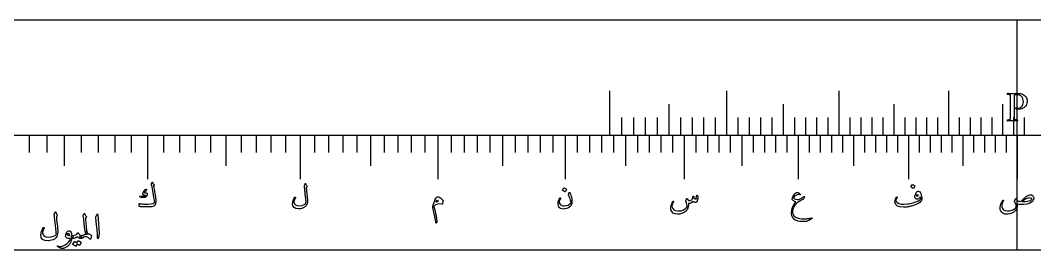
# Model space of a CAD drawing. Header units: millimetres. Extents: x -230 to 230, y -13 to 13.
# Drawn here: x -113.1 to 2, y -13 to 13 of the extents above; entities that cross this region are included whole.
import ezdxf

# ---------------------------------------------------------------- set-up
doc = ezdxf.new("R2010")
doc.units = ezdxf.units.MM
for name, color, linetype in [('CUT_OUTER', 1, 'Continuous'), ('ENGRAVE', 7, 'Continuous'), ('ENGRAVE_FINE', 8, 'Continuous'), ('TEXT', 5, 'Continuous')]:
    doc.layers.add(name, color=color, linetype=linetype)

msp = doc.modelspace()

# ---------------------------------------------------------------- linework, layer by layer
at = {"layer": 'CUT_OUTER'}
msp.add_lwpolyline([(-230, -13), (230, -13), (230, 13), (-230, 13)], close=True, dxfattribs=at)
at = {"layer": 'ENGRAVE'}
for points in [[(0, -13), (0, 13)], [(-46.2091, 0), (-46.2091, 5)], [(-32.9322, 0), (-32.9322, 5)], [(-20.1871, 0), (-20.1871, 5)], [(-7.7575, 0), (-7.7575, 5)], [(-39.4894, 0), (-39.4894, 3.5)], [(-26.5073, 0), (-26.5073, 3.5)], [(-13.9455, 0), (-13.9455, 3.5)], [(-1.5992, 0), (-1.5992, 3.5)], [(-215, 0), (215, 0)], [(-108.1625, 0), (-108.1625, -3.5)], [(-98.7014, 0), (-98.7014, -5)], [(-89.8015, 0), (-89.8015, -3.5)], [(-81.3834, 0), (-81.3834, -5)], [(-73.3792, 0), (-73.3792, -3.5)], [(-65.7308, 0), (-65.7308, -5)], [(-58.3876, 0), (-58.3876, -3.5)], [(-51.3053, 0), (-51.3053, -5)], [(-44.4446, 0), (-44.4446, -3.5)], [(-37.7702, 0), (-37.7702, -5)], [(-31.2501, 0), (-31.2501, -3.5)], [(-24.8551, 0), (-24.8551, -5)], [(-18.5578, 0), (-18.5578, -3.5)], [(-12.3324, 0), (-12.3324, -5)], [(-6.1545, 0), (-6.1545, -3.5)], [(0, 0), (0, -5)]]:
    msp.add_lwpolyline(points, dxfattribs=at)
at = {"layer": 'ENGRAVE_FINE'}
for points in [[(-44.8506, 0), (-44.8506, 2)], [(-43.4997, 0), (-43.4997, 2)], [(-42.156, 0), (-42.156, 2)], [(-40.8194, 0), (-40.8194, 2)], [(-38.166, 0), (-38.166, 2)], [(-36.8488, 0), (-36.8488, 2)], [(-35.5375, 0), (-35.5375, 2)], [(-34.2321, 0), (-34.2321, 2)], [(-31.6375, 0), (-31.6375, 2)], [(-30.3479, 0), (-30.3479, 2)], [(-29.0632, 0), (-29.0632, 2)], [(-27.7831, 0), (-27.7831, 2)], [(-25.2358, 0), (-25.2358, 2)], [(-23.9682, 0), (-23.9682, 2)], [(-22.7043, 0), (-22.7043, 2)], [(-21.4441, 0), (-21.4441, 2)], [(-18.9333, 0), (-18.9333, 2)], [(-17.6825, 0), (-17.6825, 2)], [(-16.4343, 0), (-16.4343, 2)], [(-15.1887, 0), (-15.1887, 2)], [(-12.7044, 0), (-12.7044, 2)], [(-11.4652, 0), (-11.4652, 2)], [(-10.2278, 0), (-10.2278, 2)], [(-8.992, 0), (-8.992, 2)], [(-6.5242, 0), (-6.5242, 2)], [(-5.292, 0), (-5.292, 2)], [(-4.0605, 0), (-4.0605, 2)], [(-2.8296, 0), (-2.8296, 2)], [(-0.369, 0), (-0.369, 2)], [(0.8611, 0), (0.8611, 2)], [(-112.1248, 0), (-112.1248, -2)], [(-110.1302, 0), (-110.1302, -2)], [(-106.2211, 0), (-106.2211, -2)], [(-104.305, 0), (-104.305, -2)], [(-102.4136, 0), (-102.4136, -2)], [(-100.5459, 0), (-100.5459, -2)], [(-96.8792, 0), (-96.8792, -2)], [(-95.0788, 0), (-95.0788, -2)], [(-93.2995, 0), (-93.2995, -2)], [(-91.5406, 0), (-91.5406, -2)], [(-88.0817, 0), (-88.0817, -2)], [(-86.3805, 0), (-86.3805, -2)], [(-84.6974, 0), (-84.6974, -2)], [(-83.0319, 0), (-83.0319, -2)], [(-79.7514, 0), (-79.7514, -2)], [(-78.1355, 0), (-78.1355, -2)], [(-76.5351, 0), (-76.5351, -2)], [(-74.9499, 0), (-74.9499, -2)], [(-71.8228, 0), (-71.8228, -2)], [(-70.2802, 0), (-70.2802, -2)], [(-68.7509, 0), (-68.7509, -2)], [(-67.2346, 0), (-67.2346, -2)], [(-64.2393, 0), (-64.2393, -2)], [(-62.7595, 0), (-62.7595, -2)], [(-61.2912, 0), (-61.2912, -2)], [(-59.834, 0), (-59.834, -2)], [(-56.9516, 0), (-56.9516, -2)], [(-55.5257, 0), (-55.5257, -2)], [(-54.1095, 0), (-54.1095, -2)], [(-52.7029, 0), (-52.7029, -2)], [(-49.9166, 0), (-49.9166, -2)], [(-48.5365, 0), (-48.5365, -2)], [(-47.1646, 0), (-47.1646, -2)], [(-45.8007, 0), (-45.8007, -2)], [(-43.0959, 0), (-43.0959, -2)], [(-41.7543, 0), (-41.7543, -2)], [(-40.4197, 0), (-40.4197, -2)], [(-39.0917, 0), (-39.0917, -2)], [(-36.4548, 0), (-36.4548, -2)], [(-35.1453, 0), (-35.1453, -2)], [(-33.8415, 0), (-33.8415, -2)], [(-32.5432, 0), (-32.5432, -2)], [(-29.962, 0), (-29.962, -2)], [(-28.6787, 0), (-28.6787, -2)], [(-27.3999, 0), (-27.3999, -2)], [(-26.1254, 0), (-26.1254, -2)], [(-23.5886, 0), (-23.5886, -2)], [(-22.3259, 0), (-22.3259, -2)], [(-21.0666, 0), (-21.0666, -2)], [(-19.8107, 0), (-19.8107, -2)], [(-17.3077, 0), (-17.3077, -2)], [(-16.0604, 0), (-16.0604, -2)], [(-14.8155, 0), (-14.8155, -2)], [(-13.5729, 0), (-13.5729, -2)], [(-11.0938, 0), (-11.0938, -2)], [(-9.8569, 0), (-9.8569, -2)], [(-8.6215, 0), (-8.6215, -2)], [(-7.3874, 0), (-7.3874, -2)], [(-4.9224, 0), (-4.9224, -2)], [(-3.6912, 0), (-3.6912, -2)], [(-2.4605, 0), (-2.4605, -2)], [(-1.2301, 0), (-1.2301, -2)]]:
    msp.add_lwpolyline(points, dxfattribs=at)
at = {"layer": 'TEXT'}
for points in [[(1.154, 3.8645), (1.1459, 3.7262), (1.1214, 3.5966), (1.0805, 3.4758), (1.0234, 3.3637), (0.9516, 3.2621), (0.8667, 3.1726), (0.7689, 3.0952), (0.6581, 3.0298), (0.536, 2.978), (0.4046, 2.9409), (0.2639, 2.9187), (0.1137, 2.9113), (0.0928, 2.9119), (0.069, 2.9137), (0.042, 2.9167), (0.0121, 2.921), (-0.0178, 2.9264), (-0.0448, 2.9331), (-0.0686, 2.9409), (-0.0895, 2.95), (-0.0956, 2.9559), (-0.104, 2.9639), (-0.1149, 2.974), (-0.1282, 2.9863), (-0.1409, 3.0007), (-0.15, 3.0171), (-0.1554, 3.0357), (-0.1573, 3.0565), (-0.1557, 3.0689), (-0.1512, 3.077), (-0.1436, 3.0809), (-0.1331, 3.0806), (-0.1134, 3.0757), (-0.0931, 3.0704), (-0.0723, 3.0648), (-0.0508, 3.0589), (-0.0284, 3.0536), (-0.0048, 3.0498), (0.02, 3.0475), (0.046, 3.0468), (0.183, 3.0587), (0.3085, 3.0946), (0.4225, 3.1543), (0.525, 3.2379), (0.6097, 3.3436), (0.6702, 3.4696), (0.7065, 3.6158), (0.7185, 3.7823), (0.7065, 3.9501), (0.6702, 4.1004), (0.6097, 4.2332), (0.525, 4.3484), (0.4158, 4.4415), (0.2819, 4.5081), (0.1231, 4.548), (-0.0605, 4.5613), (-0.0851, 4.561), (-0.1155, 4.5601), (-0.1517, 4.5586), (-0.1935, 4.5565), (-0.2336, 4.5522), (-0.2643, 4.5444), (-0.2856, 4.5329), (-0.2976, 4.5177), (-0.3062, 4.4922), (-0.3127, 4.4591), (-0.3171, 4.4184), (-0.3194, 4.3702), (-0.3204, 4.318), (-0.3212, 4.2655), (-0.3216, 4.2128), (-0.3218, 4.1597), (-0.3218, 2.1468), (-0.3216, 2.0945), (-0.3212, 2.044), (-0.3204, 1.9953), (-0.3194, 1.9484), (-0.3171, 1.9045), (-0.3127, 1.8649), (-0.3062, 1.8295), (-0.2976, 1.7984), (-0.2891, 1.7866), (-0.2734, 1.7754), (-0.2504, 1.7648), (-0.2202, 1.7548), (-0.1858, 1.7459), (-0.1506, 1.7385), (-0.1145, 1.7326), (-0.0774, 1.7282), (-0.0428, 1.7251), (-0.0139, 1.7228), (0.0092, 1.7214), (0.0266, 1.721), (0.0331, 1.7095), (0.0381, 1.6944), (0.0416, 1.6756), (0.0435, 1.6532), (0.0434, 1.6308), (0.0405, 1.6121), (0.0349, 1.597), (0.0266, 1.5855), (-0.0452, 1.5902), (-0.1155, 1.5946), (-0.1843, 1.5986), (-0.2516, 1.6024), (-0.3186, 1.6056), (-0.3865, 1.6079), (-0.4553, 1.6092), (-0.525, 1.6097), (-0.5929, 1.6092), (-0.6611, 1.6079), (-0.7296, 1.6056), (-0.7984, 1.6024), (-0.8678, 1.5986), (-0.9381, 1.5946), (-1.0093, 1.5902), (-1.0815, 1.5855), (-1.0898, 1.597), (-1.0954, 1.6121), (-1.0982, 1.6308), (-1.0984, 1.6532), (-1.0964, 1.6756), (-1.0929, 1.6944), (-1.088, 1.7095), (-1.0815, 1.721), (-1.0641, 1.7214), (-1.0409, 1.7228), (-1.012, 1.7251), (-0.9774, 1.7282), (-0.9402, 1.7326), (-0.9036, 1.7385), (-0.8676, 1.7459), (-0.8323, 1.7548), (-0.8013, 1.7648), (-0.7784, 1.7754), (-0.7638, 1.7866), (-0.7573, 1.7984), (-0.7486, 1.8295), (-0.7421, 1.8649), (-0.7378, 1.9045), (-0.7355, 1.9484), (-0.7344, 1.9953), (-0.7337, 2.044), (-0.7332, 2.0945), (-0.7331, 2.1468), (-0.7331, 4.1645), (-0.7332, 4.217), (-0.7337, 4.2679), (-0.7344, 4.3174), (-0.7355, 4.3653), (-0.7378, 4.4102), (-0.7421, 4.4506), (-0.7486, 4.4864), (-0.7573, 4.5177), (-0.7638, 4.5314), (-0.7784, 4.5431), (-0.8013, 4.5531), (-0.8323, 4.5613), (-0.8676, 4.5681), (-0.9036, 4.574), (-0.9402, 4.579), (-0.9774, 4.5831), (-1.012, 4.5862), (-1.0409, 4.5885), (-1.0641, 4.5899), (-1.0815, 4.5903), (-1.088, 4.6018), (-1.0929, 4.6169), (-1.0964, 4.6357), (-1.0984, 4.6581), (-1.0982, 4.6804), (-1.0954, 4.6992), (-1.0898, 4.7143), (-1.0815, 4.7258), (-1.0093, 4.7232), (-0.9381, 4.7204), (-0.8678, 4.7172), (-0.7984, 4.7137), (-0.7296, 4.7105), (-0.6611, 4.7083), (-0.5929, 4.7069), (-0.525, 4.7065), (-0.4535, 4.7068), (-0.3792, 4.7077), (-0.3023, 4.7092), (-0.2226, 4.7113), (-0.1387, 4.7134), (-0.049, 4.7149), (0.0464, 4.7158), (0.1476, 4.7161), (0.272, 4.7099), (0.3938, 4.6913), (0.5128, 4.6603), (0.629, 4.6169), (0.7388, 4.5617), (0.8383, 4.4954), (0.9275, 4.4178), (1.0065, 4.329), (1.071, 4.2292), (1.1171, 4.1185), (1.1448, 3.997), (1.154, 3.8645)], [(-98.1212, -5.3852), (-98.1013, -5.4232), (-98.0804, -5.4592), (-98.0587, -5.4933), (-98.0361, -5.5253), (-98.0123, -5.5554), (-97.9873, -5.5834), (-97.9609, -5.6095), (-97.9332, -5.6335), (-97.9225, -5.6471), (-97.919, -5.6628), (-97.9225, -5.6808), (-97.9332, -5.701), (-97.997, -5.8074), (-98.0032, -5.819), (-98.0077, -5.8287), (-98.0103, -5.8367), (-98.0112, -5.8429), (-97.9529, -6.1307), (-97.9021, -6.3907), (-97.8589, -6.623), (-97.8232, -6.8276), (-97.7952, -7.0042), (-97.7752, -7.1527), (-97.7633, -7.273), (-97.7593, -7.3652), (-97.7593, -7.539), (-97.7624, -7.5941), (-97.7682, -7.6495), (-97.7766, -7.705), (-97.7877, -7.7608), (-97.8016, -7.8168), (-97.8187, -7.873), (-97.8389, -7.9295), (-97.8622, -7.9861), (-97.9691, -8.0702), (-98.2046, -8.1272), (-98.5688, -8.1571), (-99.0615, -8.16), (-99.2155, -8.1547), (-99.3578, -8.1458), (-99.4887, -8.1334), (-99.608, -8.1174), (-99.6189, -8.1128), (-99.6266, -8.1059), (-99.6313, -8.0968), (-99.6328, -8.0855), (-99.636, -8.0311), (-99.6386, -7.9817), (-99.6405, -7.9371), (-99.6417, -7.8974), (-99.6423, -7.8622), (-99.6421, -7.8309), (-99.6414, -7.8036), (-99.6399, -7.7803), (-99.6384, -7.7672), (-99.6337, -7.7599), (-99.626, -7.7584), (-99.6151, -7.7626), (-99.5321, -7.7876), (-99.4252, -7.806), (-99.2944, -7.8178), (-99.1396, -7.8229), (-98.6772, -7.8227), (-98.3155, -7.8007), (-98.0545, -7.757), (-97.8941, -7.6916), (-97.8943, -7.5836), (-97.9163, -7.3873), (-97.96, -7.1028), (-98.0254, -6.73), (-98.0939, -6.3568), (-98.1469, -6.0744), (-98.1844, -5.883), (-98.2064, -5.7826), (-98.2133, -5.7551), (-98.2197, -5.7294), (-98.2257, -5.7054), (-98.2312, -5.6832), (-98.2363, -5.663), (-98.241, -5.6451), (-98.2452, -5.6293), (-98.249, -5.6158), (-98.2552, -5.5863), (-98.2561, -5.5581), (-98.2516, -5.5313), (-98.2419, -5.5058), (-98.1744, -5.371), (-98.1689, -5.3619), (-98.1629, -5.3559), (-98.1565, -5.353), (-98.1496, -5.3532), (-98.1412, -5.3579), (-98.1336, -5.3648), (-98.127, -5.3739), (-98.1212, -5.3852)], [(-80.8103, -5.52), (-80.8041, -5.5091), (-80.7961, -5.5014), (-80.7864, -5.4967), (-80.7748, -5.4952), (-80.7633, -5.4972), (-80.7536, -5.5031), (-80.7456, -5.5131), (-80.7394, -5.5271), (-80.7063, -5.6085), (-80.6711, -5.6788), (-80.6336, -5.738), (-80.5939, -5.7861), (-80.5821, -5.8034), (-80.5788, -5.8234), (-80.5839, -5.846), (-80.5974, -5.8713), (-80.6061, -5.8835), (-80.6143, -5.8952), (-80.622, -5.9066), (-80.6294, -5.9174), (-80.6362, -5.9276), (-80.6427, -5.9369), (-80.6487, -5.9454), (-80.6542, -5.9529), (-80.6635, -5.9667), (-80.6702, -5.9831), (-80.6742, -6.0021), (-80.6755, -6.0239), (-80.6713, -6.0852), (-80.6657, -6.1521), (-80.6589, -6.2245), (-80.6507, -6.3024), (-80.6413, -6.3859), (-80.6311, -6.475), (-80.62, -6.5695), (-80.6081, -6.6697), (-80.5947, -6.7696), (-80.5828, -6.8635), (-80.5725, -6.9514), (-80.5637, -7.0334), (-80.5563, -7.1096), (-80.55, -7.1802), (-80.5448, -7.2453), (-80.5407, -7.3048), (-80.536, -7.4811), (-80.5504, -7.6481), (-80.5839, -7.8058), (-80.6365, -7.9542), (-80.6877, -8.0414), (-80.7669, -8.1219), (-80.874, -8.1957), (-81.009, -8.2629), (-81.1554, -8.3186), (-81.2929, -8.3578), (-81.4215, -8.3807), (-81.5413, -8.3871), (-81.8411, -8.3458), (-82.0558, -8.2327), (-82.1853, -8.0478), (-82.2297, -7.791), (-82.2142, -7.5996), (-82.164, -7.4122), (-82.0793, -7.2288), (-81.96, -7.0494), (-81.9509, -7.0389), (-81.9414, -7.0325), (-81.9314, -7.0301), (-81.921, -7.0316), (-81.9099, -7.0358), (-81.9015, -7.0414), (-81.8957, -7.0482), (-81.8926, -7.0565), (-81.8904, -7.0686), (-81.8908, -7.0804), (-81.8939, -7.0917), (-81.8997, -7.1026), (-81.9811, -7.2611), (-82.0372, -7.3962), (-82.068, -7.5078), (-82.0736, -7.5958), (-82.0143, -7.7854), (-81.8864, -7.9178), (-81.6897, -7.993), (-81.4242, -8.011), (-81.1849, -7.985), (-80.9815, -7.9249), (-80.8141, -7.8307), (-80.6826, -7.7023), (-80.6854, -7.6403), (-80.6901, -7.5679), (-80.6969, -7.485), (-80.7057, -7.3918), (-80.7166, -7.2879), (-80.73, -7.1731), (-80.7459, -7.0475), (-80.7642, -6.911), (-80.7815, -6.7701), (-80.7979, -6.6315), (-80.8134, -6.4951), (-80.8281, -6.361), (-80.8416, -6.229), (-80.8538, -6.0993), (-80.8647, -5.9718), (-80.8742, -5.8465), (-80.8884, -5.7258), (-80.8877, -5.7121), (-80.8857, -5.6992), (-80.8824, -5.6872), (-80.8778, -5.6761)], [(-11.88, -5.6123), (-11.8756, -5.6078), (-11.8694, -5.6052), (-11.8614, -5.6043), (-11.8516, -5.6052), (-11.7826, -5.6331), (-11.7177, -5.6673), (-11.6567, -5.7076), (-11.5997, -5.7542), (-11.5941, -5.7613), (-11.5917, -5.7684), (-11.5924, -5.7755), (-11.5961, -5.7826), (-11.7629, -6.0523), (-11.7691, -6.0587), (-11.7771, -6.0602), (-11.7869, -6.0569), (-11.7984, -6.0487), (-11.8084, -6.0416), (-11.8241, -6.031), (-11.8456, -6.0168), (-11.8729, -5.999), (-11.9064, -5.9777), (-11.9465, -5.9529), (-11.9933, -5.9245), (-12.0468, -5.8926), (-12.0539, -5.8873), (-12.0574, -5.8819), (-12.0574, -5.8766), (-12.0539, -5.8713)], [(-98.8344, -6.1232), (-98.8278, -6.1241), (-98.822, -6.1268), (-98.8171, -6.1312), (-98.8132, -6.1374), (-98.8118, -6.143), (-98.8114, -6.149), (-98.8118, -6.1554), (-98.8132, -6.1623), (-98.8877, -6.3503), (-98.8968, -6.3694), (-98.9063, -6.384), (-98.9163, -6.3942), (-98.9267, -6.4), (-98.9713, -6.4126), (-99.0092, -6.4293), (-99.0405, -6.4499), (-99.0651, -6.4745), (-99.07, -6.4874), (-99.0633, -6.5011), (-99.0451, -6.5158), (-99.0154, -6.5313), (-98.9956, -6.5382), (-98.975, -6.5446), (-98.9539, -6.5506), (-98.932, -6.5561), (-98.9093, -6.5612), (-98.8855, -6.5659), (-98.8605, -6.5701), (-98.8344, -6.5739), (-98.7444, -6.6114), (-98.7156, -6.6883), (-98.748, -6.8047), (-98.8415, -6.9606), (-98.8801, -7.007), (-98.9178, -7.0431), (-98.9546, -7.0691), (-98.9906, -7.0848), (-99.03, -7.093), (-99.0846, -7.0964), (-99.1542, -7.0948), (-99.239, -7.0884), (-99.2822, -7.0842), (-99.3232, -7.0786), (-99.362, -7.0718), (-99.3986, -7.0635), (-99.433, -7.0547), (-99.4652, -7.0458), (-99.4951, -7.0369), (-99.5228, -7.0281), (-99.5399, -7.0185), (-99.5521, -7.0077), (-99.5594, -6.9955), (-99.5619, -6.9819), (-99.5596, -6.968), (-99.553, -6.958), (-99.5419, -6.952), (-99.5264, -6.95), (-99.4769, -6.9467), (-99.4208, -6.9438), (-99.3581, -6.9414), (-99.2886, -6.9394), (-99.1591, -6.9356), (-99.058, -6.9278), (-98.9852, -6.9161), (-98.9409, -6.9003), (-98.9351, -6.8961), (-98.932, -6.8906), (-98.9316, -6.8837), (-98.9338, -6.8755), (-98.9369, -6.8704), (-98.9427, -6.8657), (-98.9511, -6.8615), (-98.9622, -6.8577), (-99.0651, -6.8329), (-99.1081, -6.8205), (-99.1449, -6.8045), (-99.1755, -6.785), (-99.1999, -6.7619), (-99.2206, -6.7349), (-99.2327, -6.7069), (-99.2365, -6.6781), (-99.2319, -6.6484), (-99.1671, -6.4479), (-99.0793, -6.2935), (-98.9684, -6.1853), (-98.8344, -6.1232)], [(-50.766, -6.5277), (-50.7362, -6.5876), (-50.7074, -6.6502), (-50.6795, -6.7154), (-50.6524, -6.7832), (-50.6267, -6.8542), (-50.6027, -6.9287), (-50.5806, -7.0068), (-50.5601, -7.0884), (-50.5426, -7.1697), (-50.5291, -7.2503), (-50.5196, -7.3302), (-50.514, -7.4095), (-50.5125, -7.4884), (-50.5149, -7.567), (-50.5213, -7.6454), (-50.5318, -7.7235), (-50.5491, -7.8056), (-50.5726, -7.8815), (-50.6023, -7.9511), (-50.6382, -8.0145), (-50.7604, -8.1589), (-50.9212, -8.2691), (-51.1206, -8.3452), (-51.3585, -8.3871), (-51.5306, -8.3913), (-51.6814, -8.3685), (-51.811, -8.3186), (-51.9192, -8.2416), (-52.0006, -8.1427), (-52.0567, -8.0269), (-52.0875, -7.8943), (-52.0931, -7.7448), (-52.0729, -7.5865), (-52.0301, -7.4344), (-51.9646, -7.2884), (-51.8766, -7.1487), (-51.8626, -7.1327), (-51.8491, -7.1239), (-51.836, -7.1221), (-51.8234, -7.1274), (-51.8116, -7.1385), (-51.8083, -7.154), (-51.8134, -7.174), (-51.8269, -7.1984), (-51.9147, -7.3743), (-51.9582, -7.5328), (-51.9573, -7.6741), (-51.9121, -7.7981), (-51.8294, -7.8974), (-51.7125, -7.9684), (-51.5615, -8.011), (-51.3763, -8.0252), (-51.1525, -8.0032), (-50.9531, -7.9444), (-50.7782, -7.8489), (-50.6276, -7.7165), (-50.6245, -7.7118), (-50.6222, -7.7049), (-50.6209, -7.6958), (-50.6205, -7.6845), (-50.6256, -7.5956), (-50.6444, -7.492), (-50.677, -7.3738), (-50.7234, -7.241), (-50.7495, -7.1741), (-50.7748, -7.1119), (-50.7992, -7.0543), (-50.8227, -7.0015), (-50.8456, -6.9534), (-50.868, -6.9105), (-50.8899, -6.8727), (-50.9114, -6.84), (-50.9216, -6.8229), (-50.9274, -6.8072), (-50.9287, -6.7928), (-50.9256, -6.7797), (-50.8192, -6.5171), (-50.8092, -6.5018), (-50.797, -6.4985), (-50.7826, -6.5071), (-50.766, -6.5277)], [(-51.4224, -5.9955), (-51.418, -5.991), (-51.4118, -5.9884), (-51.4038, -5.9875), (-51.394, -5.9884), (-51.325, -6.0163), (-51.2601, -6.0505), (-51.1991, -6.0908), (-51.1421, -6.1374), (-51.1365, -6.1445), (-51.1341, -6.1516), (-51.1348, -6.1587), (-51.1385, -6.1658), (-51.3053, -6.4355), (-51.3115, -6.4419), (-51.3195, -6.4435), (-51.3293, -6.4401), (-51.3408, -6.4319), (-51.3508, -6.4248), (-51.3665, -6.4142), (-51.388, -6.4), (-51.4153, -6.3823), (-51.4488, -6.361), (-51.4889, -6.3361), (-51.5357, -6.3077), (-51.5892, -6.2758), (-51.5963, -6.2705), (-51.5998, -6.2652), (-51.5998, -6.2598), (-51.5963, -6.2545)], [(-36.3615, -6.8719), (-36.3552, -6.8564), (-36.3473, -6.8453), (-36.3375, -6.8387), (-36.326, -6.8365), (-36.3111, -6.8382), (-36.2985, -6.8435), (-36.288, -6.8524), (-36.2798, -6.8648), (-36.2597, -6.9092), (-36.2452, -6.9642), (-36.2366, -7.0298), (-36.2337, -7.1061), (-36.2415, -7.2308), (-36.2648, -7.3492), (-36.3036, -7.4614), (-36.3579, -7.5674), (-36.3765, -7.5929), (-36.3969, -7.6127), (-36.4191, -7.6266), (-36.4431, -7.6348), (-36.5298, -7.6404), (-36.6231, -7.6251), (-36.7232, -7.5889), (-36.8298, -7.5319), (-36.9197, -7.655), (-37.0259, -7.7369), (-37.1485, -7.7774), (-37.2876, -7.7768), (-37.2921, -7.8516), (-37.2987, -7.9236), (-37.3072, -7.9927), (-37.3177, -8.0589), (-37.3303, -8.1226), (-37.3448, -8.1844), (-37.3613, -8.2442), (-37.3798, -8.3019), (-37.4229, -8.4062), (-37.481, -8.5024), (-37.5542, -8.5907), (-37.6424, -8.671), (-37.8489, -8.8085), (-38.0673, -8.9052), (-38.2978, -8.961), (-38.5402, -8.9761), (-38.8132, -8.9391), (-39.029, -8.8422), (-39.1875, -8.6854), (-39.2889, -8.4687), (-39.3026, -8.3906), (-39.3048, -8.2984), (-39.2955, -8.1919), (-39.2747, -8.0713), (-39.2412, -7.9391), (-39.194, -7.8016), (-39.133, -7.6588), (-39.0582, -7.5106), (-39.0522, -7.5013), (-39.0449, -7.4947), (-39.0363, -7.4907), (-39.0263, -7.4894), (-39.0163, -7.4902), (-39.0077, -7.4929), (-39.0003, -7.4973), (-38.9944, -7.5035), (-38.9904, -7.5126), (-38.989, -7.5222), (-38.9904, -7.5322), (-38.9944, -7.5426), (-39.0893, -7.7397), (-39.1505, -7.9019), (-39.178, -8.0289), (-39.1718, -8.121), (-39.0822, -8.3239), (-38.9411, -8.4714), (-38.7486, -8.5634), (-38.5047, -8.6), (-38.1636, -8.5783), (-37.8748, -8.4918), (-37.6384, -8.3405), (-37.4544, -8.1245), (-37.455, -7.9821), (-37.4783, -7.8318), (-37.5242, -7.6734), (-37.5927, -7.5071), (-37.6014, -7.4902), (-37.6061, -7.4752), (-37.6067, -7.4619), (-37.6034, -7.4503), (-37.5843, -7.4107), (-37.5661, -7.3736), (-37.5488, -7.3389), (-37.5324, -7.3066), (-37.5169, -7.2772), (-37.5023, -7.2512), (-37.4885, -7.2284), (-37.4756, -7.209), (-37.4683, -7.2008), (-37.4606, -7.1975), (-37.4524, -7.1991), (-37.4437, -7.2055), (-37.4393, -7.2104), (-37.4331, -7.2179), (-37.4251, -7.2281), (-37.4153, -7.241), (-37.4042, -7.2565), (-37.3923, -7.2747), (-37.3794, -7.2955), (-37.3656, -7.319), (-37.3377, -7.3643), (-37.3142, -7.3971), (-37.2951, -7.4175), (-37.2805, -7.4255), (-37.1882, -7.4332), (-37.096, -7.4175), (-37.0037, -7.3782), (-36.9115, -7.3155), (-36.878, -7.2738), (-36.8449, -7.2055), (-36.8123, -7.1106), (-36.7802, -6.989), (-36.7771, -6.9775), (-36.7713, -6.9677), (-36.7629, -6.9598), (-36.7518, -6.9535), (-36.7414, -6.9496), (-36.7314, -6.9482), (-36.7218, -6.9496), (-36.7127, -6.9535), (-36.6992, -6.9757), (-36.6941, -7.0174), (-36.6974, -7.0786), (-36.7092, -7.1594), (-36.6376, -7.2033), (-36.5611, -7.2321), (-36.4797, -7.2458), (-36.3934, -7.2445), (-36.3945, -7.2186), (-36.3978, -7.1975), (-36.4034, -7.1813), (-36.4111, -7.17), (-36.42, -7.1594), (-36.4253, -7.1487), (-36.4271, -7.1381), (-36.4253, -7.1274)], [(-25.0431, -6.5313), (-24.9875, -6.5162), (-24.9269, -6.5171), (-24.8615, -6.534), (-24.7912, -6.5668), (-24.7554, -6.5882), (-24.7225, -6.6098), (-24.6924, -6.6316), (-24.6652, -6.6537), (-24.641, -6.6758), (-24.6196, -6.6976), (-24.601, -6.7192), (-24.5854, -6.7406), (-24.575, -6.7615), (-24.5792, -6.7744), (-24.598, -6.7792), (-24.6315, -6.7761), (-24.8438, -6.7619), (-25.0405, -6.8081), (-25.2217, -6.9145), (-25.3873, -7.0813), (-25.392, -7.0922), (-25.3918, -7.1035), (-25.3867, -7.1152), (-25.3767, -7.1274), (-25.2472, -7.2246), (-25.107, -7.2889), (-24.9562, -7.3204), (-24.7948, -7.319), (-24.7657, -7.3133), (-24.7282, -7.2995), (-24.6823, -7.2778), (-24.628, -7.2481), (-24.5291, -7.1877), (-24.4417, -7.1345), (-24.3658, -7.0884), (-24.3015, -7.0494), (-24.2488, -7.0174), (-24.2075, -6.9926), (-24.1778, -6.9748), (-24.1596, -6.9642), (-24.1337, -6.956), (-24.1197, -6.9633), (-24.1177, -6.9861), (-24.1277, -7.0245), (-24.166, -7.1252), (-24.1995, -7.2002), (-24.2281, -7.2494), (-24.2519, -7.2729), (-24.3249, -7.3076), (-24.4022, -7.3479), (-24.4837, -7.3937), (-24.5694, -7.445), (-24.6594, -7.5019), (-24.7535, -7.5643), (-24.8519, -7.6323), (-24.9544, -7.7058), (-25.1602, -7.8883), (-25.3164, -8.1023), (-25.4228, -8.3478), (-25.4796, -8.6248), (-25.4823, -8.7756), (-25.4583, -8.9158), (-25.4077, -9.0453), (-25.3306, -9.1642), (-25.1378, -9.3234), (-24.8542, -9.4321), (-24.4796, -9.4902), (-24.0141, -9.4977), (-23.9421, -9.4933), (-23.8646, -9.4871), (-23.7816, -9.4791), (-23.693, -9.4694), (-23.5991, -9.4576), (-23.5, -9.4436), (-23.3959, -9.4274), (-23.2867, -9.409), (-23.2678, -9.407), (-23.2539, -9.4081), (-23.2448, -9.4124), (-23.2406, -9.4197), (-23.2581, -9.4556), (-23.3284, -9.5102), (-23.4515, -9.5833), (-23.6273, -9.6752), (-23.7342, -9.7255), (-23.8278, -9.763), (-23.9081, -9.7876), (-23.9751, -9.7994), (-24.2244, -9.818), (-24.4506, -9.8206), (-24.6537, -9.8073), (-24.8338, -9.7781), (-25.1736, -9.6514), (-25.4122, -9.449), (-25.5497, -9.1706), (-25.5861, -8.8165), (-25.5457, -8.4445), (-25.453, -8.1165), (-25.3079, -7.8324), (-25.1106, -7.5923), (-25.2388, -7.535), (-25.343, -7.4769), (-25.4233, -7.4179), (-25.4796, -7.3581), (-25.4949, -7.3339), (-25.5053, -7.3075), (-25.5109, -7.2789), (-25.5115, -7.2481), (-25.4993, -7.1651), (-25.4805, -7.0866), (-25.455, -7.0125), (-25.4228, -6.9429), (-25.3379, -6.8027), (-25.2463, -6.6874), (-25.148, -6.5969), (-25.0431, -6.5313)], [(-11.2519, -6.3716), (-11.1812, -6.3665), (-11.1109, -6.3938), (-11.041, -6.4534), (-10.9716, -6.5455), (-10.9097, -6.6652), (-10.8625, -6.8081), (-10.8299, -6.974), (-10.8119, -7.1629), (-10.8099, -7.2314), (-10.8146, -7.2951), (-10.8259, -7.3539), (-10.8439, -7.4077), (-10.9073, -7.5153), (-11.0018, -7.618), (-11.1273, -7.7158), (-11.2839, -7.8087), (-11.3722, -7.8518), (-11.4635, -7.8925), (-11.5576, -7.9308), (-11.6547, -7.9666), (-11.7548, -8), (-11.8583, -8.0309), (-11.965, -8.0594), (-12.0752, -8.0855), (-12.1857, -8.1089), (-12.2938, -8.1294), (-12.3995, -8.147), (-12.5027, -8.1618), (-12.6038, -8.1734), (-12.7028, -8.1817), (-12.7998, -8.1867), (-12.8948, -8.1884), (-13.2911, -8.1562), (-13.5823, -8.0527), (-13.7684, -7.8777), (-13.8494, -7.6313), (-13.8518, -7.5741), (-13.8485, -7.5089), (-13.8394, -7.4357), (-13.8245, -7.3545), (-13.8003, -7.2654), (-13.7669, -7.1789), (-13.7241, -7.095), (-13.6719, -7.0139), (-13.6642, -7.0046), (-13.6551, -6.9979), (-13.6447, -6.9939), (-13.6329, -6.9926), (-13.6216, -6.9941), (-13.6125, -6.9988), (-13.6056, -7.0066), (-13.601, -7.0174), (-13.5987, -7.0294), (-13.5992, -7.0405), (-13.6023, -7.0507), (-13.6081, -7.06), (-13.7039, -7.2485), (-13.7358, -7.4095), (-13.7039, -7.543), (-13.6081, -7.649), (-13.3967, -7.7595), (-13.1317, -7.8247), (-12.813, -7.8446), (-12.4406, -7.8194), (-12.2773, -7.7958), (-12.1137, -7.7644), (-11.95, -7.7249), (-11.786, -7.6774), (-11.622, -7.622), (-11.4582, -7.5585), (-11.2946, -7.4871), (-11.1313, -7.4077), (-11.0444, -7.3578), (-10.9787, -7.304), (-10.9344, -7.2461), (-10.9113, -7.1842), (-10.9237, -7.1416), (-10.9432, -7.1026), (-10.9698, -7.0671), (-11.0035, -7.0352), (-11.0075, -7.0336), (-11.0124, -7.036), (-11.0182, -7.0425), (-11.0248, -7.0529), (-11.0758, -7.135), (-11.1331, -7.1966), (-11.1965, -7.2379), (-11.2661, -7.2587), (-11.3934, -7.2605), (-11.4914, -7.2232), (-11.5602, -7.1469), (-11.5997, -7.0316), (-11.599, -6.9298), (-11.5651, -6.8054), (-11.4979, -6.6584), (-11.3974, -6.4887), (-11.3657, -6.4468), (-11.3309, -6.4133), (-11.293, -6.3882), (-11.2519, -6.3716)], [(-11.2129, -6.8719), (-11.1998, -6.856), (-11.196, -6.84), (-11.2016, -6.824), (-11.2164, -6.8081), (-11.2768, -6.7695), (-11.33, -6.7602), (-11.3761, -6.7801), (-11.4152, -6.8294), (-11.4203, -6.8444), (-11.4214, -6.8577), (-11.4185, -6.8693), (-11.4116, -6.879), (-11.3619, -6.9105), (-11.3123, -6.9198), (-11.2626, -6.907), (-11.2129, -6.8719)], [(1.5365, -6.7655), (1.6602, -6.7837), (1.7653, -6.8418), (1.8518, -6.9398), (1.9197, -7.0777), (1.9272, -7.1305), (1.9215, -7.1895), (1.9024, -7.2547), (1.87, -7.3261), (1.8327, -7.3949), (1.799, -7.4521), (1.7689, -7.4978), (1.7423, -7.5319), (1.587, -7.6597), (1.3768, -7.759), (1.1115, -7.83), (0.7913, -7.8726), (0.5986, -7.8819), (0.4143, -7.8779), (0.2384, -7.8606), (0.071, -7.83), (0.0315, -8.0901), (-0.0195, -8.2993), (-0.0821, -8.4574), (-0.1561, -8.5645), (-0.3504, -8.7297), (-0.5713, -8.8528), (-0.8188, -8.9338), (-1.0929, -8.9726), (-1.3814, -8.9591), (-1.6119, -8.8759), (-1.7842, -8.7231), (-1.8984, -8.5006), (-1.9081, -8.4662), (-1.9161, -8.4301), (-1.9223, -8.3925), (-1.9268, -8.3534), (-1.929, -8.3129), (-1.9285, -8.2713), (-1.9254, -8.2286), (-1.9197, -8.1848), (-1.9073, -8.1073), (-1.8913, -8.0309), (-1.8718, -7.9556), (-1.8487, -7.8815), (-1.8223, -7.8086), (-1.7928, -7.7373), (-1.7602, -7.6676), (-1.7245, -7.5994), (-1.7087, -7.5716), (-1.693, -7.5452), (-1.6776, -7.5202), (-1.6624, -7.4965), (-1.6477, -7.4741), (-1.6336, -7.453), (-1.6202, -7.4332), (-1.6074, -7.4148), (-1.5983, -7.4044), (-1.5888, -7.398), (-1.5788, -7.3955), (-1.5684, -7.3971), (-1.5573, -7.4013), (-1.5489, -7.4069), (-1.5431, -7.4137), (-1.54, -7.4219), (-1.5391, -7.4313), (-1.54, -7.4415), (-1.5427, -7.4525), (-1.5471, -7.4645), (-1.573, -7.5038), (-1.5977, -7.547), (-1.6209, -7.5943), (-1.6429, -7.6455), (-1.689, -7.7766), (-1.7174, -7.9001), (-1.7281, -8.0161), (-1.721, -8.1245), (-1.6547, -8.3305), (-1.5338, -8.4802), (-1.3584, -8.5736), (-1.1284, -8.6106), (-0.9062, -8.6002), (-0.6902, -8.5583), (-0.4804, -8.4849), (-0.2768, -8.38), (-0.2153, -8.3363), (-0.1623, -8.2833), (-0.1178, -8.221), (-0.0816, -8.1494), (-0.0774, -8.1394), (-0.0754, -8.1272), (-0.0756, -8.1128), (-0.0781, -8.0961), (-0.1093, -7.9373), (-0.1499, -7.7981), (-0.1998, -7.6783), (-0.259, -7.5781), (-0.2708, -7.5597), (-0.2777, -7.5435), (-0.2797, -7.5295), (-0.2768, -7.5177), (-0.1668, -7.2268), (-0.151, -7.2048), (-0.1357, -7.1957), (-0.1209, -7.1995), (-0.1065, -7.2161), (0.0248, -7.4397), (0.0951, -7.4729), (0.1854, -7.4982), (0.2956, -7.5155), (0.4258, -7.5248), (0.5804, -7.3743), (0.7354, -7.2348), (0.8909, -7.1064), (1.0468, -6.989), (1.1958, -6.8912), (1.3271, -6.8214), (1.4406, -6.7795), (1.5365, -6.7655)], [(-66.1637, -7.7129), (-66.1541, -7.6562), (-66.1429, -7.5998), (-66.1301, -7.5436), (-66.1158, -7.4876), (-66.0995, -7.4322), (-66.0808, -7.378), (-66.0596, -7.3249), (-66.036, -7.2729), (-65.9836, -7.1786), (-65.9295, -7.1052), (-65.8736, -7.0527), (-65.816, -7.021), (-65.7281, -7.0057), (-65.6315, -7.0236), (-65.5259, -7.0749), (-65.4115, -7.1594), (-65.38, -7.1864), (-65.3494, -7.2144), (-65.3196, -7.2432), (-65.2908, -7.2729), (-65.2626, -7.3035), (-65.2349, -7.335), (-65.2076, -7.3674), (-65.1808, -7.4006), (-65.1671, -7.4199), (-65.1577, -7.4388), (-65.1529, -7.4572), (-65.1524, -7.4752), (-65.1644, -7.5476), (-65.1755, -7.6122), (-65.1857, -7.6691), (-65.195, -7.7182), (-65.2032, -7.7589), (-65.2101, -7.7905), (-65.2156, -7.813), (-65.2198, -7.8265), (-65.2303, -7.8429), (-65.2438, -7.8531), (-65.2604, -7.8571), (-65.2802, -7.8548), (-65.5549, -7.8163), (-65.7938, -7.8389), (-65.9967, -7.9227), (-66.1637, -8.0677), (-66.1755, -8.0855), (-66.1823, -8.1032), (-66.1843, -8.121), (-66.1815, -8.1387), (-66.1189, -8.3778), (-66.059, -8.6266), (-66.0018, -8.8852), (-65.9473, -9.1535), (-65.8856, -9.5146), (-65.8603, -9.7745), (-65.8714, -9.9333), (-65.9189, -9.991), (-65.9382, -9.9865), (-65.9535, -9.9697), (-65.9648, -9.9404), (-65.9721, -9.8987), (-65.9807, -9.8118), (-65.9925, -9.7213), (-66.0074, -9.6273), (-66.0253, -9.5297), (-66.046, -9.4288), (-66.0688, -9.3248), (-66.0939, -9.2176), (-66.1211, -9.1074), (-66.2123, -8.7377), (-66.2728, -8.4448), (-66.3028, -8.2285), (-66.3021, -8.089), (-66.292, -8.0242), (-66.2795, -7.9644), (-66.2645, -7.9097), (-66.2471, -7.8602), (-66.2279, -7.8157), (-66.2076, -7.7763), (-66.1862, -7.7421), (-66.1637, -7.7129)], [(-65.9792, -7.5816), (-65.9464, -7.568), (-65.9118, -7.5554), (-65.8754, -7.544), (-65.8373, -7.5337), (-65.7976, -7.5245), (-65.7565, -7.5164), (-65.7142, -7.5094), (-65.6705, -7.5035), (-65.7319, -7.4568), (-65.7849, -7.4264), (-65.8295, -7.4124), (-65.8656, -7.4148), (-65.9087, -7.4359), (-65.9419, -7.4707), (-65.9654, -7.5193), (-65.9792, -7.5816)], [(1.7103, -7.2906), (1.6014, -7.2077), (1.4877, -7.1576), (1.369, -7.1403), (1.2455, -7.1558), (1.1115, -7.203), (0.9581, -7.2809), (0.7851, -7.3893), (0.5926, -7.5284), (0.9432, -7.5295), (1.2464, -7.4902), (1.5021, -7.4106), (1.7103, -7.2906)], [(-109.1895, -8.75), (-109.1825, -8.7377), (-109.1734, -8.7288), (-109.1623, -8.7235), (-109.1492, -8.7218), (-109.1361, -8.724), (-109.125, -8.7308), (-109.1159, -8.7422), (-109.1089, -8.7581), (-109.0713, -8.8506), (-109.0312, -8.9304), (-108.9887, -8.9977), (-108.9435, -9.0524), (-108.9302, -9.0721), (-108.9264, -9.0948), (-108.9322, -9.1205), (-108.9476, -9.1492), (-108.9574, -9.1631), (-108.9667, -9.1764), (-108.9756, -9.1893), (-108.9839, -9.2016), (-108.9917, -9.2132), (-108.999, -9.2238), (-109.0058, -9.2334), (-109.0121, -9.2419), (-109.0227, -9.2576), (-109.0302, -9.2762), (-109.0348, -9.2979), (-109.0363, -9.3226), (-109.0315, -9.3923), (-109.0252, -9.4682), (-109.0174, -9.5505), (-109.0081, -9.6391), (-108.9975, -9.734), (-108.9859, -9.8352), (-108.9733, -9.9427), (-108.9597, -10.0565), (-108.9444, -10.17), (-108.9309, -10.2767), (-108.9192, -10.3766), (-108.9093, -10.4698), (-108.9008, -10.5563), (-108.8936, -10.6366), (-108.8877, -10.7106), (-108.8831, -10.7782), (-108.8778, -10.9786), (-108.8942, -11.1683), (-108.9322, -11.3475), (-108.9919, -11.5161), (-109.0502, -11.6152), (-109.1401, -11.7067), (-109.2618, -11.7906), (-109.4153, -11.8669), (-109.5817, -11.9302), (-109.7379, -11.9748), (-109.8841, -12.0008), (-110.0202, -12.0081), (-110.3609, -11.9612), (-110.6048, -11.8327), (-110.752, -11.6225), (-110.8024, -11.3306), (-110.7848, -11.1132), (-110.7278, -10.9002), (-110.6316, -10.6918), (-110.496, -10.4879), (-110.4856, -10.4761), (-110.4748, -10.4688), (-110.4635, -10.466), (-110.4516, -10.4677), (-110.439, -10.4725), (-110.4294, -10.4788), (-110.4229, -10.4866), (-110.4194, -10.496), (-110.4168, -10.5098), (-110.4173, -10.5232), (-110.4209, -10.536), (-110.4274, -10.5484), (-110.5199, -10.7286), (-110.5837, -10.8821), (-110.6187, -11.0088), (-110.625, -11.1089), (-110.5577, -11.3243), (-110.4123, -11.4748), (-110.1888, -11.5602), (-109.8871, -11.5806), (-109.6152, -11.5512), (-109.3841, -11.4829), (-109.1938, -11.3758), (-109.0444, -11.2298), (-109.0475, -11.1594), (-109.0529, -11.0771), (-109.0606, -10.983), (-109.0706, -10.877), (-109.083, -10.7589), (-109.0983, -10.6285), (-109.1163, -10.4858), (-109.1371, -10.3306), (-109.1568, -10.1706), (-109.1754, -10.0131), (-109.193, -9.8581), (-109.2097, -9.7056), (-109.2251, -9.5557), (-109.2389, -9.4083), (-109.2513, -9.2634), (-109.2621, -9.121), (-109.2782, -8.9839), (-109.2775, -8.9682), (-109.2752, -8.9536), (-109.2714, -8.94), (-109.2661, -8.9274)], [(-105.7137, -9.8306), (-105.6883, -10.0847), (-105.6643, -10.3105), (-105.6419, -10.5081), (-105.621, -10.6774), (-105.6016, -10.8183), (-105.5837, -10.9304), (-105.5673, -11.0139), (-105.5524, -11.0685), (-105.5307, -11.1391), (-105.5262, -11.1976), (-105.5388, -11.244), (-105.5685, -11.2782), (-105.6051, -11.2971), (-105.6381, -11.2974), (-105.6676, -11.279), (-105.6935, -11.2419), (-105.7392, -11.1006), (-105.7873, -10.8417), (-105.838, -10.4655), (-105.8911, -9.9718), (-105.91, -9.7593), (-105.9264, -9.5897), (-105.9403, -9.463), (-105.9516, -9.379), (-105.996, -9.1935), (-106.0018, -9.1608), (-106.003, -9.131), (-105.9997, -9.1043), (-105.9919, -9.0806), (-105.9574, -9.0227), (-105.9304, -8.9778), (-105.911, -8.9461), (-105.8992, -8.9274), (-105.875, -8.8999), (-105.8548, -8.8901), (-105.8387, -8.8979), (-105.8266, -8.9234), (-105.8047, -8.9955), (-105.7671, -9.0706), (-105.714, -9.1487), (-105.6452, -9.2298), (-105.6326, -9.246), (-105.627, -9.2621), (-105.6285, -9.2782), (-105.6371, -9.2944), (-105.6508, -9.3139), (-105.6638, -9.3322), (-105.676, -9.3492), (-105.6875, -9.3649), (-105.6982, -9.3794), (-105.7082, -9.3926), (-105.7174, -9.4046), (-105.7258, -9.4153), (-105.7379, -9.4335), (-105.746, -9.4516), (-105.75, -9.4698), (-105.75, -9.4879), (-105.7447, -9.5275), (-105.7369, -9.5978), (-105.7266, -9.6988), (-105.7137, -9.8306)], [(-104.4597, -9.0484), (-104.4211, -8.9738), (-104.3901, -8.9476), (-104.3667, -8.9698), (-104.3508, -9.0403), (-104.2581, -10.0282), (-104.2029, -10.6346), (-104.1905, -11.119), (-104.221, -11.4814), (-104.2944, -11.7218), (-104.3077, -11.7414), (-104.3196, -11.752), (-104.3299, -11.7535), (-104.3387, -11.746), (-104.3458, -11.7341), (-104.3508, -11.7188), (-104.3538, -11.6998), (-104.3548, -11.6774), (-104.3548, -11.5028), (-104.3629, -11.3175), (-104.379, -11.1217), (-104.4032, -10.9153), (-104.4085, -10.8614), (-104.4244, -10.7157), (-104.4509, -10.4783), (-104.4879, -10.1492), (-104.5766, -9.4194), (-104.5786, -9.3805), (-104.5766, -9.3448), (-104.5706, -9.312), (-104.5605, -9.2823)], [(-107.3145, -11.7944), (-107.409, -12.1263), (-107.5675, -12.4042), (-107.7901, -12.6283), (-108.0766, -12.7984), (-108.1167, -12.8157), (-108.1562, -12.8311), (-108.1953, -12.8449), (-108.2339, -12.8569), (-108.2717, -12.8668), (-108.3085, -12.8745), (-108.3443, -12.8799), (-108.379, -12.8831), (-108.4657, -12.8707), (-108.5806, -12.8256), (-108.7238, -12.7477), (-108.8952, -12.6371), (-108.9136, -12.6212), (-108.9244, -12.6058), (-108.9277, -12.591), (-108.9234, -12.5766), (-108.9138, -12.5655), (-108.9012, -12.5605), (-108.8856, -12.5615), (-108.8669, -12.5685), (-108.6888, -12.6263), (-108.4889, -12.626), (-108.2674, -12.5678), (-108.0242, -12.4516), (-107.8256, -12.3168), (-107.6613, -12.1583), (-107.5312, -11.9761), (-107.4355, -11.7702), (-107.4362, -11.7629), (-107.4385, -11.7571), (-107.4423, -11.7528), (-107.4476, -11.75), (-107.5864, -11.7419), (-107.7046, -11.7258), (-107.8022, -11.7016), (-107.879, -11.6694), (-107.9385, -11.6195), (-107.9758, -11.5504), (-107.9909, -11.4622), (-107.9839, -11.3548), (-107.9816, -11.3406), (-107.9788, -11.3261), (-107.9756, -11.3114), (-107.9718, -11.2964), (-107.9675, -11.2809), (-107.9627, -11.2646), (-107.9574, -11.2476), (-107.9516, -11.2298), (-107.9042, -11.1147), (-107.8468, -11.0192), (-107.7792, -10.9433), (-107.7016, -10.8871), (-107.6222, -10.8564), (-107.5494, -10.8569), (-107.4831, -10.8886), (-107.4234, -10.9516), (-107.3712, -11.0393), (-107.3317, -11.1411), (-107.3047, -11.2571), (-107.2903, -11.3871), (-107.2824, -11.387), (-107.2747, -11.3866), (-107.2673, -11.386), (-107.2601, -11.3851), (-107.2529, -11.3842), (-107.2455, -11.3836), (-107.2378, -11.3832), (-107.2298, -11.3831), (-107.2026, -11.3889), (-107.1815, -11.4062), (-107.1663, -11.4352), (-107.1573, -11.4758), (-107.1535, -11.5204), (-107.1542, -11.5655), (-107.1595, -11.6111), (-107.1694, -11.6573), (-107.1822, -11.6978), (-107.1966, -11.7268), (-107.2124, -11.7442), (-107.2298, -11.75), (-107.3065, -11.75), (-107.307, -11.7573), (-107.3085, -11.7671), (-107.311, -11.7795), (-107.3145, -11.7944)], [(-107.5081, -11.3427), (-107.5504, -11.2689), (-107.5968, -11.2167), (-107.6472, -11.1862), (-107.7016, -11.1774), (-107.7341, -11.186), (-107.7631, -11.1996), (-107.7886, -11.2182), (-107.8105, -11.2419), (-107.8175, -11.2545), (-107.8185, -11.2681), (-107.8135, -11.2828), (-107.8024, -11.2984), (-107.7608, -11.3349), (-107.7006, -11.3599), (-107.6217, -11.3732), (-107.5242, -11.375), (-107.5141, -11.373), (-107.5081, -11.3669), (-107.506, -11.3569), (-107.5081, -11.3427)], [(-106.25, -11.3871), (-106.218, -11.3974), (-106.1946, -11.4083), (-106.1797, -11.4196), (-106.1734, -11.4315), (-106.1704, -11.4496), (-106.1694, -11.4718), (-106.1704, -11.498), (-106.1734, -11.5282), (-106.1888, -11.6253), (-106.2067, -11.6946), (-106.2271, -11.7361), (-106.25, -11.75), (-106.3589, -11.7346), (-106.4677, -11.6885), (-106.5766, -11.6116), (-106.6855, -11.504), (-106.7893, -11.6026), (-106.9153, -11.6764), (-107.0635, -11.7256), (-107.2339, -11.75), (-107.2523, -11.7462), (-107.2671, -11.7349), (-107.2785, -11.716), (-107.2863, -11.6895), (-107.3185, -11.5202), (-107.3221, -11.5013), (-107.3206, -11.4808), (-107.314, -11.4589), (-107.3024, -11.4355), (-107.2891, -11.4173), (-107.2732, -11.4032), (-107.2548, -11.3931), (-107.2339, -11.3871), (-107.0302, -11.3569), (-106.8629, -11.3024), (-106.7319, -11.2238), (-106.6371, -11.121), (-106.626, -11.1069), (-106.6129, -11.0968), (-106.5978, -11.0907), (-106.5806, -11.0887), (-106.5648, -11.091), (-106.5534, -11.0978), (-106.5466, -11.1091), (-106.5444, -11.125), (-106.5439, -11.1401), (-106.5423, -11.1532), (-106.5398, -11.1643), (-106.5363, -11.1734), (-106.4685, -11.2548), (-106.3982, -11.3175), (-106.3254, -11.3616), (-106.25, -11.3871)], [(-105.6815, -10.9758), (-105.6341, -10.9718), (-105.5968, -10.9839), (-105.5696, -11.0121), (-105.5524, -11.0565), (-105.5446, -11.0784), (-105.5292, -11.0998), (-105.5063, -11.1207), (-105.4758, -11.1411), (-105.4567, -11.1518), (-105.4355, -11.1638), (-105.4123, -11.177), (-105.3871, -11.1915), (-105.3599, -11.2068), (-105.3306, -11.2223), (-105.2994, -11.238), (-105.2661, -11.254), (-105.2041, -11.284), (-105.1552, -11.3095), (-105.1195, -11.3304), (-105.0968, -11.3468), (-105.0814, -11.3611), (-105.0716, -11.376), (-105.0673, -11.3914), (-105.0685, -11.4073), (-105.0854, -11.5277), (-105.1038, -11.631), (-105.1237, -11.7172), (-105.1452, -11.7863), (-105.1507, -11.7951), (-105.1593, -11.8014), (-105.1709, -11.8052), (-105.1855, -11.8065), (-105.2039, -11.8057), (-105.2188, -11.8034), (-105.2301, -11.7996), (-105.2379, -11.7944), (-105.3397, -11.6998), (-105.4355, -11.626), (-105.5252, -11.5728), (-105.6089, -11.5403), (-105.6935, -11.5333), (-105.7944, -11.5524), (-105.9113, -11.5978), (-106.0444, -11.6694), (-106.1086, -11.7046), (-106.1643, -11.7298), (-106.2114, -11.745), (-106.25, -11.75), (-106.2686, -11.7467), (-106.2843, -11.7369), (-106.2969, -11.7205), (-106.3065, -11.6976), (-106.3392, -11.5663), (-106.3407, -11.4708), (-106.311, -11.411), (-106.25, -11.3871), (-106.1847, -11.3795), (-106.1179, -11.369), (-106.0496, -11.3553), (-105.9798, -11.3387), (-105.9088, -11.3188), (-105.8367, -11.2954), (-105.7636, -11.2684), (-105.6895, -11.2379), (-105.7132, -11.1293), (-105.7198, -11.0494), (-105.7092, -10.9982), (-105.6815, -10.9758)], [(-106.5565, -12.0081), (-106.5514, -12.003), (-106.5444, -12), (-106.5353, -11.999), (-106.5242, -12), (-106.4845, -12.0149), (-106.4461, -12.0312), (-106.4089, -12.0491), (-106.373, -12.0685), (-106.3381, -12.0897), (-106.3039, -12.1129), (-106.2705, -12.1381), (-106.2379, -12.1653), (-106.2316, -12.1736), (-106.2288, -12.1825), (-106.2296, -12.1918), (-106.2339, -12.2016), (-106.4274, -12.5081), (-106.4327, -12.5121), (-106.4405, -12.5121), (-106.4509, -12.5081), (-106.4637, -12.5), (-106.4725, -12.4926), (-106.4869, -12.4824), (-106.5068, -12.4694), (-106.5323, -12.4536), (-106.5635, -12.4349), (-106.6008, -12.4128), (-106.6442, -12.3875), (-106.6935, -12.3589), (-106.8468, -12.5968), (-106.8538, -12.6041), (-106.8629, -12.6058), (-106.874, -12.6021), (-106.8871, -12.5927), (-106.8984, -12.5847), (-106.9163, -12.5726), (-106.9408, -12.5565), (-106.9718, -12.5363), (-107.0098, -12.5121), (-107.0554, -12.4839), (-107.1086, -12.4516), (-107.1694, -12.4153), (-107.1757, -12.4093), (-107.1784, -12.4032), (-107.1777, -12.3972), (-107.1734, -12.3911), (-106.9758, -12.0968), (-106.9708, -12.0917), (-106.9637, -12.0887), (-106.9546, -12.0877), (-106.9435, -12.0887), (-106.9098, -12.0997), (-106.877, -12.1124), (-106.8453, -12.1269), (-106.8145, -12.1431), (-106.7848, -12.1609), (-106.756, -12.1799), (-106.7283, -12.2002), (-106.7016, -12.2218)]]:
    msp.add_lwpolyline(points, close=True, dxfattribs=at)

doc.saveas('drawing.dxf')
